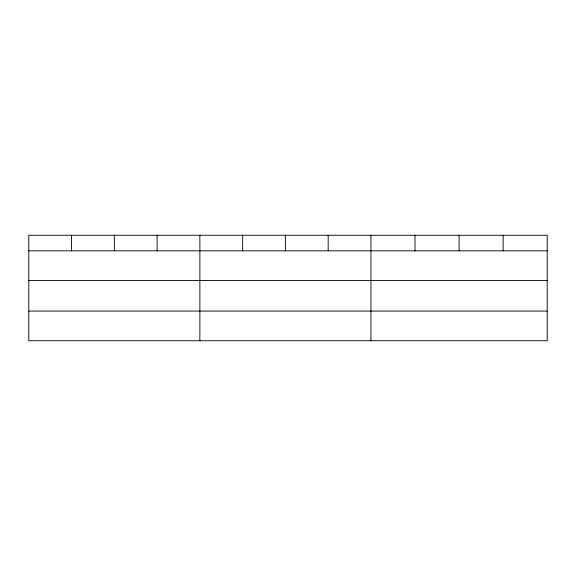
<?xml version="1.0" encoding="UTF-8"?>
<svg xmlns="http://www.w3.org/2000/svg" width="576" height="576" viewBox="0 0 576 576"><rect width="100%" height="100%" fill="white"/><g stroke="black" fill="none" stroke-linecap="round" stroke-linejoin="round"><path stroke-width="0.86" d="M547.2 280.498L547.2 235.253L28.8 235.253L28.8 340.747L547.2 340.747L547.2 280.498L28.8 280.498M28.8 250.826L547.2 250.826M28.8 311.069L547.2 311.069M503.136 235.253L503.136 250.826M459.072 235.253L459.072 250.826M415.008 235.253L415.008 250.826M370.944 235.253L370.944 340.747M328.176 235.253L328.176 250.826M285.408 235.253L285.408 250.826M242.64 235.253L242.64 250.826M199.872 235.253L199.872 340.747M157.104 235.253L157.104 250.826M114.336 235.253L114.336 250.826M71.568 235.253L71.568 250.826"/></g></svg>
